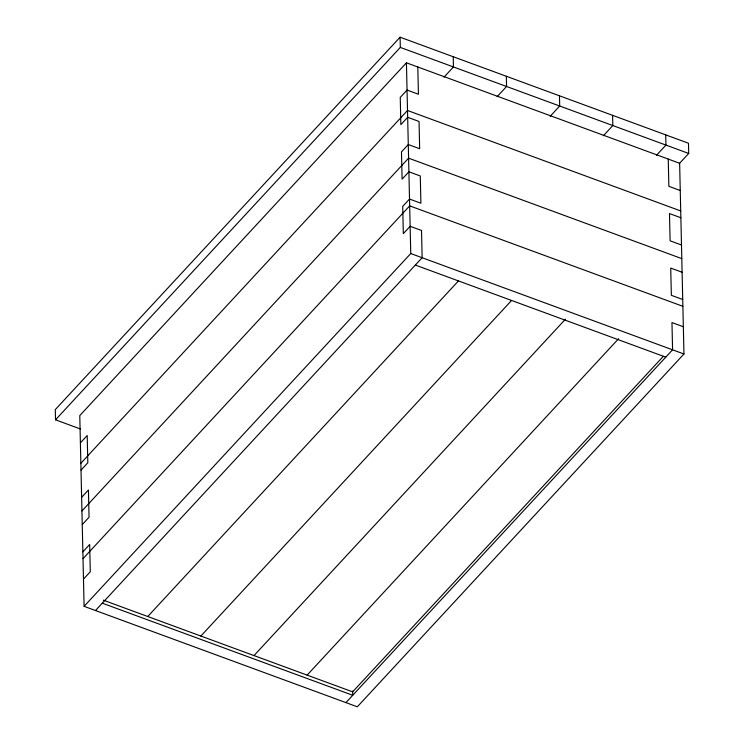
<?xml version="1.0" encoding="UTF-8"?>
<svg xmlns="http://www.w3.org/2000/svg" width="744" height="744" viewBox="0 0 744 744"><rect width="100%" height="100%" fill="white"/><g stroke="black" fill="none" stroke-linecap="round" stroke-linejoin="round"><path stroke-width="1.12" d="M679.244 163.689L688.712 153.459L688.479 143.239L400.086 37.2L55.289 409.609L55.521 419.821L80.464 428.99M55.521 419.821L400.319 47.421L400.086 37.2M406.429 62.803L79.775 415.608L84.1 606.341L357.315 706.8L683.959 353.995L679.635 163.262L406.429 62.803L410.753 253.537L84.1 606.341M80.389 442.857L87.197 435.5L87.82 462.749L81.012 470.096M80.854 463.289L407.507 110.484L680.714 210.943M443.982 77.181L453.449 66.951L453.217 56.73M81.626 497.345L88.434 489.998L89.057 517.247L82.249 524.594M81.942 510.97L408.586 158.165L681.802 258.624M497.104 96.711L506.571 86.49L506.339 76.269M82.863 551.843L89.671 544.496L90.294 571.745L83.486 579.092M83.021 558.66L409.674 205.856L682.88 306.314M550.225 116.25L559.693 106.02L559.46 95.799M95.483 610.526L422.136 257.722L421.523 230.473L410.139 226.288L403.332 233.635L402.709 206.386L409.516 199.039L420.899 203.224L420.286 175.975L408.902 171.79L402.095 179.146L401.481 151.897L408.279 144.541L419.663 148.726L419.049 121.477L407.666 117.292L400.858 124.648L400.244 97.399L407.042 90.052L418.426 94.237L417.812 66.988M147.749 616.516L458.425 280.962M603.347 135.78L612.814 125.55L612.582 115.339M200.871 636.046L511.546 300.502M656.468 155.31L665.945 145.089L665.713 134.869M254.002 655.585L565.459 319.176M307.123 675.115L618.59 338.715M663.332 356.311L352.656 691.855L103.295 600.166M345.932 702.615L672.576 349.81L671.962 322.561L683.345 326.746M400.319 47.421L688.712 153.459M680.249 190.511L668.865 186.316L668.251 159.077M680.872 217.75L669.488 213.565L670.102 240.814L681.485 244.999M682.109 272.248L670.725 268.063L671.339 295.312L682.722 299.497M410.753 253.537L683.959 353.995M415.338 265.069L665.778 357.157M102.291 603.179L352.73 695.268L352.637 691.009"/></g></svg>
